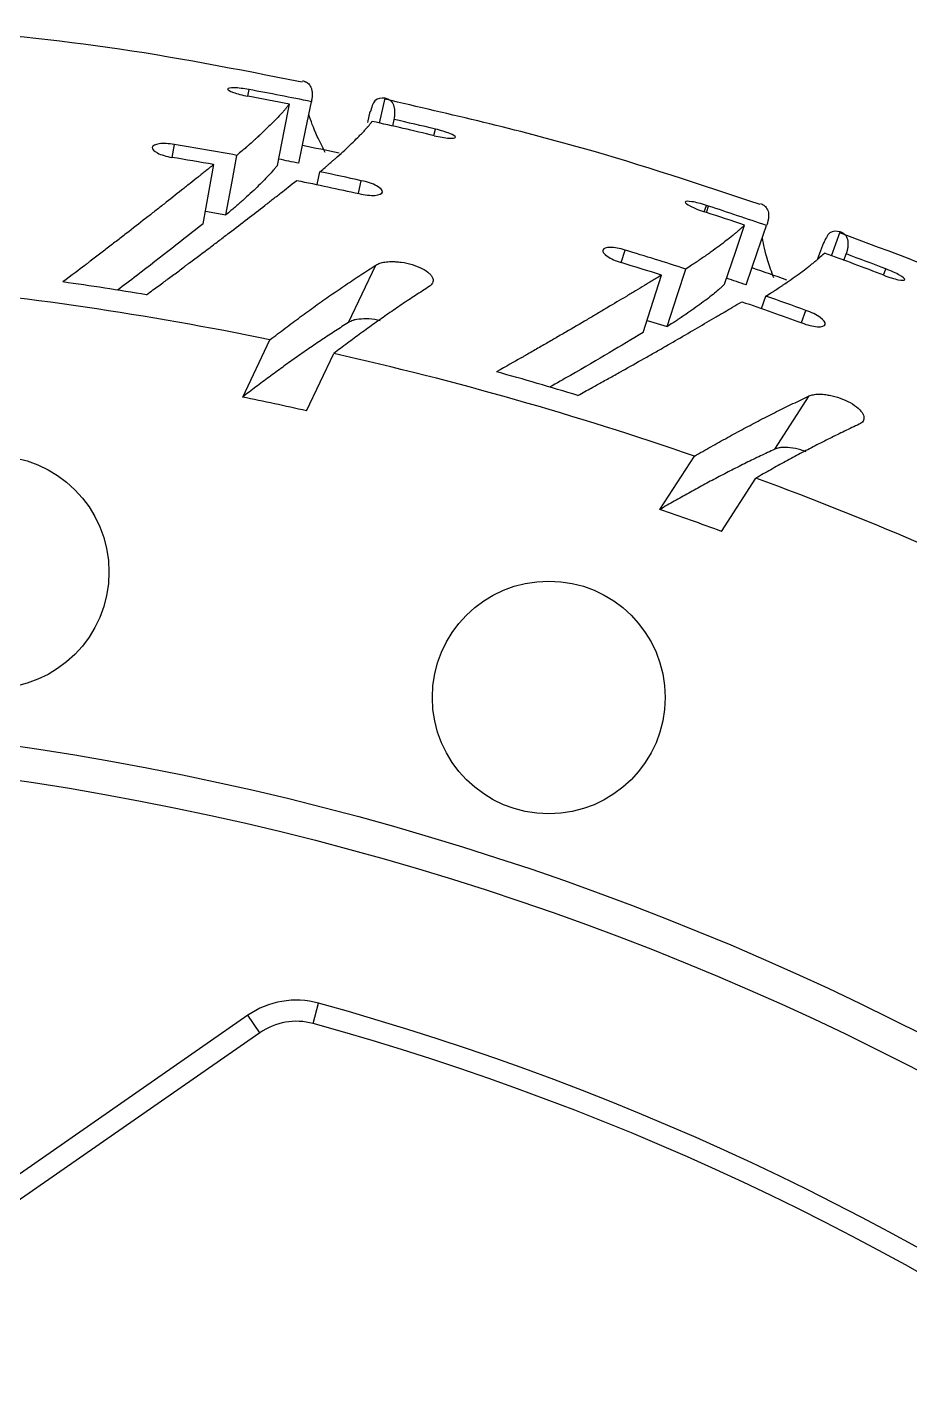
# Model space of a CAD drawing. Header units: millimetres. Extents: x 0 to 594, y 0 to 420.
# Drawn here: x 454.23 to 475.09, y 263.3 to 295.27 of the extents above; entities that cross this region are included whole.
import ezdxf

# ---------------------------------------------------------------- set-up
doc = ezdxf.new("R2010")
doc.units = ezdxf.units.MM

msp = doc.modelspace()

# ---------------------------------------------------------------- linework, layer by layer
at = {"color": 8, "linetype": 'Continuous', "lineweight": 25}
for p, q in [((459.449, 293.635), (459.477, 293.791)), ((462.562, 292.998), (462.693, 293.585)), ((463.843, 292.707), (463.879, 292.857)), ((457.661, 292.188), (457.712, 292.495)), ((470.233, 290.903), (470.282, 291.054)), ((470.289, 290.91), (470.331, 291.038)), ((473.237, 289.866), (473.443, 290.43)), ((468.272, 289.702), (468.362, 290)), ((474.469, 289.409), (474.524, 289.553))]:
    msp.add_line(p, q, dxfattribs=at)
at = {"color": 7, "linetype": 'Continuous', "lineweight": 25}
for p, q in [((462.332, 293.276), (462.274, 293.011)), ((462.87, 292.927), (462.905, 293.084)), ((461.087, 291.544), (461.152, 291.849)), ((462.063, 291.34), (462.129, 291.638)), ((458.444, 290.915), (458.93, 290.83)), ((470.331, 291.038), (470.282, 291.054)), ((470.282, 290.887), (470.233, 290.903)), ((473.045, 290.17), (472.909, 289.795)), ((461.829, 288.29), (462.475, 289.643)), ((473.532, 289.755), (473.588, 289.906)), ((471.585, 288.616), (471.688, 288.91)), ((472.525, 288.287), (472.63, 288.574)), ((468.881, 288.337), (469.352, 288.19)), ((459.326, 286.525), (459.971, 287.879)), ((460.833, 286.201), (461.479, 287.555)), ((471.895, 285.293), (472.712, 286.551)), ((469.183, 283.87), (470, 285.128)), ((470.635, 283.352), (471.452, 284.61)), ((460.988, 271.72), (461.121, 272.202)), ((459.448, 271.916), (452.858, 267.333)), ((459.733, 271.505), (459.448, 271.916)), ((459.733, 271.505), (453.144, 266.922))]:
    msp.add_line(p, q, dxfattribs=at)
at = {"color": 7, "linetype": 'Continuous', "lineweight": 25, "flags": 128}
for points in [[(460.655, 292.051), (460.82, 292.865), (460.95, 293.505)], [(460.145, 291.998), (460.305, 292.81), (460.431, 293.448)], [(458.93, 290.83), (459.075, 291.617), (459.189, 292.236)], [(458.391, 290.621), (458.531, 291.404), (458.641, 292.019)], [(470.71, 289.189), (470.975, 289.973), (471.183, 290.589)], [(471.222, 289.175), (471.492, 289.961), (471.705, 290.578)], [(468.791, 288.053), (469.032, 288.811), (469.221, 289.406)], [(469.352, 288.19), (469.599, 288.951), (469.793, 289.55)]]:
    msp.add_lwpolyline(points, dxfattribs=at)
at = {"color": 7, "linetype": 'Continuous', "lineweight": 25}
for centre, radius in [((453.417, 282.39), 2.75), ((466.558, 279.427), 2.75), ((444, 210), 69), ((444, 210), 68.2)]:
    msp.add_circle(centre, radius, dxfattribs=at)
for centre, radius, start, end in [((444, 210), 85.208, 78.52588, 79.53454), ((444, 210), 85.05, 78.86091, 79.5346), ((444, 210), 85.05, 76.503, 77.51354), ((444, 210), 85.208, 76.50855, 77.181), ((444, 210), 83.627, 79.53519, 80.56289), ((444, 210), 84.15, 77.92414, 78.52676), ((444, 210), 83.315, 79.87917, 80.56687), ((444, 210), 83.724, 78.52588, 78.86092), ((444, 210), 83.627, 77.47978, 78.16492), ((444, 210), 85.208, 71.02588, 72), ((444, 210), 85.05, 71.36091, 72), ((444, 210), 83.627, 72.03519, 73.06289), ((444, 210), 83.315, 72.37917, 73.06687), ((444, 210), 85.05, 69.003, 70.01354), ((444, 210), 85.208, 69.00855, 69.681), ((444, 210), 83.724, 71.02588, 71.36092), ((444, 210), 84.15, 70.43262, 71.02504), ((444, 210), 79.5, 78.41045, 84.79934), ((444, 210), 80.015, 80.61088, 82.04301), ((444, 210), 83.627, 69.97978, 70.66492), ((444, 210), 79.5, 70.91045, 77.29934), ((444, 210), 80.015, 73.11088, 74.54301), ((443.354, 208.646), 79.5, 77.29934, 78.41045), ((444, 210), 79.5, 63.41045, 69.79934), ((443.183, 208.742), 79.5, 69.79934, 70.91045), ((460.59, 270.274), 2, 74.6109, 124.8165), ((444, 210), 64.515, 33.38911, 74.61089), ((460.59, 270.274), 1.5, 74.6109, 124.8165), ((444, 210), 64.015, 33.38911, 74.61089)]:
    msp.add_arc(centre, radius, start, end, dxfattribs=at)
for points, knots in [([(460.731, 293.967), (459.201, 294.267), (456.186, 294.86), (453.126, 295.134), (451.619, 295.268)], [0, 0, 0, 0, 0.507327, 1, 1, 1, 1]), ([(459.477, 293.791), (459.346, 293.815), (459.221, 293.83), (459.031, 293.836), (458.976, 293.826), (458.968, 293.785), (459.016, 293.755), (459.195, 293.691), (459.319, 293.659), (459.449, 293.635)], [0, 0, 0, 0, 0.25, 0.25, 0.5, 0.5, 0.75, 0.75, 1, 1, 1, 1]), ([(460.736, 293.999), (460.752, 293.996), (460.766, 293.992), (460.783, 293.986), (460.791, 293.984), (460.798, 293.981), (460.802, 293.979), (460.803, 293.979), (460.804, 293.978), (460.804, 293.978), (460.815, 293.974), (460.83, 293.967), (460.846, 293.957), (460.853, 293.952), (460.857, 293.949), (460.86, 293.947), (460.896, 293.92), (460.921, 293.886), (460.948, 293.824), (460.959, 293.791), (460.965, 293.746), (460.967, 293.723), (460.968, 293.712), (460.968, 293.705), (460.969, 293.702), (460.969, 293.683), (460.969, 293.661), (460.968, 293.634), (460.967, 293.621), (460.966, 293.614), (460.966, 293.611), (460.966, 293.609), (460.966, 293.608), (460.963, 293.586), (460.958, 293.553), (460.95, 293.505)], [0, 0, 0, 0, 0.0625, 0.0625, 0.09375, 0.109375, 0.117188, 0.121094, 0.121094, 0.125, 0.125, 0.1875, 0.21875, 0.234375, 0.234375, 0.25, 0.25, 0.5, 0.5, 0.625, 0.6875, 0.71875, 0.734375, 0.734375, 0.75, 0.75, 0.8125, 0.84375, 0.859375, 0.867188, 0.871094, 0.871094, 0.875, 0.875, 1, 1, 1, 1]), ([(462.693, 293.585), (462.602, 293.588), (462.434, 293.592), (462.369, 293.365), (462.339, 293.26)], [0, 0, 0, 0, 0.538811, 1, 1, 1, 1]), ([(471.55, 291.074), (470.154, 291.54), (467.24, 292.513), (464.247, 293.204), (462.688, 293.563)], [0, 0, 0, 0, 0.479143, 1, 1, 1, 1]), ([(462.905, 293.084), (462.91, 293.108), (462.913, 293.128), (462.917, 293.154), (462.918, 293.165), (462.92, 293.177), (462.92, 293.182), (462.92, 293.184), (462.921, 293.185), (462.921, 293.186), (462.922, 293.202), (462.924, 293.225), (462.924, 293.251), (462.924, 293.263), (462.924, 293.27), (462.924, 293.274), (462.922, 293.335), (462.913, 293.384), (462.886, 293.447), (462.87, 293.475), (462.846, 293.504), (462.832, 293.517), (462.826, 293.522), (462.822, 293.525), (462.82, 293.527), (462.809, 293.536), (462.795, 293.545), (462.779, 293.554), (462.77, 293.559), (462.766, 293.561), (462.764, 293.562), (462.763, 293.562), (462.762, 293.563), (462.747, 293.569), (462.725, 293.578), (462.693, 293.585)], [0, 0, 0, 0, 0.0625, 0.0625, 0.09375, 0.109375, 0.117187, 0.121094, 0.121094, 0.125, 0.125, 0.1875, 0.21875, 0.234375, 0.234375, 0.25, 0.25, 0.5, 0.5, 0.625, 0.6875, 0.71875, 0.734375, 0.734375, 0.75, 0.75, 0.8125, 0.84375, 0.859375, 0.867188, 0.871094, 0.871094, 0.875, 0.875, 1, 1, 1, 1]), ([(460.431, 293.448), (460.411, 293.423), (460.392, 293.4), (460.368, 293.37), (460.356, 293.357), (460.344, 293.342), (460.339, 293.336), (460.336, 293.333), (460.335, 293.331), (460.334, 293.33), (460.317, 293.31), (460.29, 293.279), (460.255, 293.241), (460.24, 293.224), (460.229, 293.212), (460.224, 293.206), (460.136, 293.111), (460.044, 293.016), (459.888, 292.864), (459.807, 292.786), (459.704, 292.69), (459.651, 292.642), (459.628, 292.621), (459.612, 292.606), (459.605, 292.6), (459.564, 292.563), (459.515, 292.519), (459.458, 292.468), (459.429, 292.443), (459.415, 292.431), (459.409, 292.425), (459.405, 292.422), (459.402, 292.42), (459.353, 292.376), (459.282, 292.317), (459.189, 292.236)], [0, 0, 0, 0, 0.0625, 0.0625, 0.09375, 0.109375, 0.117187, 0.121094, 0.121094, 0.125, 0.125, 0.1875, 0.21875, 0.234375, 0.234375, 0.25, 0.25, 0.5, 0.5, 0.625, 0.6875, 0.71875, 0.734375, 0.734375, 0.75, 0.75, 0.8125, 0.84375, 0.859375, 0.867188, 0.871094, 0.871094, 0.875, 0.875, 1, 1, 1, 1]), ([(461.278, 292.303), (461.21, 292.436), (461.019, 292.811), (460.94, 293.048), (460.888, 293.202)], [0, 0, 0, 0, 0.355667, 1, 1, 1, 1]), ([(461.152, 291.849), (461.198, 291.889), (461.239, 291.923), (461.292, 291.968), (461.316, 291.988), (461.34, 292.009), (461.352, 292.018), (461.356, 292.022), (461.359, 292.025), (461.36, 292.026), (461.395, 292.055), (461.443, 292.097), (461.5, 292.147), (461.525, 292.169), (461.541, 292.183), (461.55, 292.191), (461.682, 292.309), (461.797, 292.415), (461.951, 292.564), (462.025, 292.636), (462.103, 292.717), (462.141, 292.756), (462.157, 292.773), (462.167, 292.784), (462.172, 292.789), (462.199, 292.818), (462.229, 292.851), (462.261, 292.887), (462.276, 292.904), (462.284, 292.913), (462.287, 292.917), (462.289, 292.919), (462.291, 292.921), (462.315, 292.949), (462.348, 292.99), (462.389, 293.038)], [0, 0, 0, 0, 0.0625, 0.0625, 0.09375, 0.109375, 0.117188, 0.121094, 0.121094, 0.125, 0.125, 0.1875, 0.21875, 0.234375, 0.234375, 0.25, 0.25, 0.5, 0.5, 0.625, 0.6875, 0.71875, 0.734375, 0.734375, 0.75, 0.75, 0.8125, 0.84375, 0.859375, 0.867187, 0.871094, 0.871094, 0.875, 0.875, 1, 1, 1, 1]), ([(463.85, 292.701), (463.98, 292.67), (464.105, 292.649), (464.293, 292.635), (464.348, 292.643), (464.354, 292.685), (464.306, 292.717), (464.13, 292.789), (464.008, 292.826), (463.879, 292.857)], [0, 0, 0, 0, 0.25, 0.25, 0.5, 0.5, 0.75, 0.75, 1, 1, 1, 1]), ([(457.712, 292.495), (457.581, 292.517), (457.453, 292.522), (457.258, 292.496), (457.199, 292.466), (457.183, 292.385), (457.227, 292.337), (457.401, 292.248), (457.525, 292.21), (457.655, 292.189)], [0, 0, 0, 0, 0.25, 0.25, 0.5, 0.5, 0.75, 0.75, 1, 1, 1, 1]), ([(458.641, 292.019), (458.566, 291.96), (458.497, 291.905), (458.406, 291.831), (458.362, 291.796), (458.316, 291.759), (458.295, 291.742), (458.284, 291.733), (458.279, 291.73), (458.277, 291.727), (458.275, 291.726), (458.212, 291.675), (458.116, 291.6), (458.018, 291.521), (457.951, 291.468), (457.917, 291.441), (457.748, 291.307), (457.541, 291.143), (457.326, 290.974), (457.181, 290.861), (457.109, 290.804), (456.884, 290.628), (456.654, 290.449), (456.378, 290.236), (456.258, 290.143), (456.178, 290.082), (456.138, 290.051), (456.014, 289.956), (455.889, 289.86), (455.743, 289.749), (455.67, 289.693), (455.634, 289.665), (455.618, 289.654), (455.607, 289.646), (455.601, 289.641), (455.462, 289.535), (455.288, 289.405), (455.076, 289.244)], [0, 0, 0, 0, 0.0625, 0.0625, 0.09375, 0.109375, 0.117187, 0.121094, 0.123047, 0.123047, 0.125, 0.125, 0.1875, 0.21875, 0.21875, 0.25, 0.25, 0.375, 0.4375, 0.4375, 0.5, 0.5, 0.625, 0.6875, 0.71875, 0.71875, 0.75, 0.75, 0.8125, 0.84375, 0.859375, 0.867187, 0.871094, 0.871094, 0.875, 0.875, 1, 1, 1, 1]), ([(460.145, 291.997), (460.128, 291.976), (460.097, 291.939), (460.031, 291.861), (459.903, 291.72), (459.676, 291.49), (459.395, 291.231), (459.177, 291.039), (459.04, 290.923), (458.97, 290.864), (458.93, 290.83)], [0, 0, 0, 0, 0.072316, 0.124787, 0.249627, 0.499467, 0.749581, 0.874752, 0.92813, 1, 1, 1, 1]), ([(457.053, 288.943), (457.16, 289.022), (457.256, 289.093), (457.386, 289.188), (457.448, 289.233), (457.512, 289.281), (457.543, 289.303), (457.556, 289.313), (457.565, 289.319), (457.568, 289.321), (457.656, 289.387), (457.78, 289.479), (457.926, 289.588), (457.988, 289.634), (458.03, 289.666), (458.051, 289.682), (458.233, 289.818), (458.471, 289.997), (458.702, 290.172), (458.855, 290.288), (458.931, 290.347), (459.153, 290.516), (459.298, 290.627), (459.579, 290.844), (459.716, 290.95), (459.918, 291.107), (460.017, 291.184), (460.13, 291.271), (460.185, 291.315), (460.212, 291.336), (460.224, 291.345), (460.232, 291.351), (460.237, 291.355), (460.335, 291.432), (460.457, 291.53), (460.605, 291.644)], [0, 0, 0, 0, 0.0625, 0.0625, 0.09375, 0.109375, 0.117187, 0.121094, 0.121094, 0.125, 0.125, 0.1875, 0.21875, 0.234375, 0.234375, 0.25, 0.25, 0.375, 0.4375, 0.4375, 0.5, 0.5, 0.625, 0.625, 0.75, 0.75, 0.8125, 0.84375, 0.859375, 0.867188, 0.871094, 0.871094, 0.875, 0.875, 1, 1, 1, 1]), ([(462.072, 291.333), (462.208, 291.299), (462.345, 291.284), (462.557, 291.298), (462.621, 291.327), (462.635, 291.413), (462.585, 291.466), (462.396, 291.568), (462.265, 291.612), (462.129, 291.638)], [0, 0, 0, 0, 0.25, 0.25, 0.5, 0.5, 0.75, 0.75, 1, 1, 1, 1]), ([(470.282, 291.054), (470.155, 291.095), (470.032, 291.126), (469.845, 291.157), (469.789, 291.154), (469.776, 291.114), (469.82, 291.079), (469.989, 290.992), (470.107, 290.944), (470.233, 290.903)], [0, 0, 0, 0, 0.25, 0.25, 0.5, 0.5, 0.75, 0.75, 1, 1, 1, 1]), ([(471.557, 291.096), (471.573, 291.09), (471.586, 291.085), (471.602, 291.077), (471.609, 291.074), (471.616, 291.07), (471.62, 291.068), (471.621, 291.067), (471.622, 291.067), (471.622, 291.066), (471.632, 291.061), (471.646, 291.052), (471.66, 291.04), (471.667, 291.034), (471.671, 291.03), (471.673, 291.028), (471.705, 290.996), (471.726, 290.96), (471.744, 290.895), (471.75, 290.86), (471.751, 290.815), (471.75, 290.792), (471.75, 290.781), (471.749, 290.774), (471.749, 290.771), (471.747, 290.752), (471.744, 290.73), (471.739, 290.704), (471.736, 290.691), (471.735, 290.684), (471.734, 290.681), (471.734, 290.68), (471.733, 290.678), (471.728, 290.656), (471.719, 290.625), (471.705, 290.578)], [0, 0, 0, 0, 0.0625, 0.0625, 0.09375, 0.109375, 0.117188, 0.121094, 0.121094, 0.125, 0.125, 0.1875, 0.21875, 0.234375, 0.234375, 0.25, 0.25, 0.5, 0.5, 0.625, 0.6875, 0.71875, 0.734375, 0.734375, 0.75, 0.75, 0.8125, 0.84375, 0.859375, 0.867188, 0.871094, 0.871094, 0.875, 0.875, 1, 1, 1, 1]), ([(458.391, 290.621), (457.911, 290.24), (457.319, 289.769), (456.518, 289.163), (456.366, 289.048)], [0, 0, 0, 0, 0.810117, 1, 1, 1, 1]), ([(471.183, 290.589), (471.159, 290.567), (471.138, 290.547), (471.11, 290.521), (471.096, 290.509), (471.083, 290.496), (471.076, 290.49), (471.074, 290.488), (471.072, 290.486), (471.071, 290.485), (471.051, 290.467), (471.02, 290.44), (470.981, 290.407), (470.964, 290.392), (470.952, 290.382), (470.946, 290.377), (470.846, 290.294), (470.742, 290.212), (470.568, 290.081), (470.477, 290.014), (470.363, 289.933), (470.304, 289.892), (470.278, 289.874), (470.261, 289.862), (470.253, 289.856), (470.207, 289.825), (470.153, 289.788), (470.09, 289.745), (470.058, 289.724), (470.043, 289.713), (470.036, 289.709), (470.031, 289.706), (470.029, 289.704), (469.974, 289.668), (469.896, 289.618), (469.793, 289.55)], [0, 0, 0, 0, 0.0625, 0.0625, 0.09375, 0.109375, 0.117188, 0.121094, 0.121094, 0.125, 0.125, 0.1875, 0.21875, 0.234375, 0.234375, 0.25, 0.25, 0.5, 0.5, 0.625, 0.6875, 0.71875, 0.734375, 0.734375, 0.75, 0.75, 0.8125, 0.84375, 0.859375, 0.867187, 0.871094, 0.871094, 0.875, 0.875, 1, 1, 1, 1]), ([(471.874, 289.339), (471.824, 289.482), (471.683, 289.88), (471.635, 290.127), (471.604, 290.285)], [0, 0, 0, 0, 0.358053, 1, 1, 1, 1]), ([(473.443, 290.43), (473.354, 290.445), (473.187, 290.471), (473.093, 290.254), (473.049, 290.154)], [0, 0, 0, 0, 0.5388114, 1, 1, 1, 1]), ([(481.901, 286.793), (481.726, 286.884), (480.159, 287.699), (477.346, 288.94), (474.655, 289.949), (473.434, 290.407)], [0, 0, 0, 0, 0.064038, 0.575272, 1, 1, 1, 1]), ([(473.588, 289.906), (473.596, 289.929), (473.601, 289.949), (473.609, 289.973), (473.612, 289.984), (473.614, 289.995), (473.616, 290.001), (473.616, 290.003), (473.617, 290.004), (473.617, 290.004), (473.62, 290.02), (473.625, 290.043), (473.629, 290.069), (473.63, 290.08), (473.631, 290.088), (473.632, 290.092), (473.638, 290.152), (473.635, 290.202), (473.616, 290.268), (473.604, 290.298), (473.584, 290.33), (473.572, 290.344), (473.567, 290.35), (473.563, 290.354), (473.561, 290.356), (473.552, 290.366), (473.539, 290.377), (473.524, 290.389), (473.516, 290.394), (473.512, 290.396), (473.51, 290.398), (473.509, 290.398), (473.509, 290.399), (473.495, 290.407), (473.474, 290.419), (473.443, 290.43)], [0, 0, 0, 0, 0.0625, 0.0625, 0.09375, 0.109375, 0.117188, 0.121094, 0.121094, 0.125, 0.125, 0.1875, 0.21875, 0.234375, 0.234375, 0.25, 0.25, 0.5, 0.5, 0.625, 0.6875, 0.71875, 0.734375, 0.734375, 0.75, 0.75, 0.8125, 0.84375, 0.859375, 0.867188, 0.871094, 0.871094, 0.875, 0.875, 1, 1, 1, 1]), ([(468.362, 290), (468.235, 290.038), (468.109, 290.06), (467.912, 290.06), (467.85, 290.038), (467.823, 289.959), (467.861, 289.906), (468.022, 289.795), (468.139, 289.742), (468.266, 289.703)], [0, 0, 0, 0, 0.25, 0.25, 0.5, 0.5, 0.75, 0.75, 1, 1, 1, 1]), ([(459.971, 287.879), (460.091, 287.97), (460.33, 288.154), (460.687, 288.419), (461.045, 288.679), (461.403, 288.932), (461.761, 289.177), (462.119, 289.416), (462.356, 289.567), (462.475, 289.643)], [0, 0, 0, 0, 0.139688, 0.280438, 0.422245, 0.565107, 0.709021, 0.853985, 1, 1, 1, 1]), ([(462.475, 289.643), (462.489, 289.652), (462.517, 289.668), (462.567, 289.688), (462.624, 289.703), (462.686, 289.715), (462.755, 289.723), (462.841, 289.728), (462.947, 289.726), (463.115, 289.709), (463.334, 289.662), (463.574, 289.567), (463.719, 289.468), (463.79, 289.388), (463.82, 289.328), (463.83, 289.271), (463.818, 289.237), (463.812, 289.22)], [0, 0, 0, 0, 0.042912, 0.084762, 0.125973, 0.166988, 0.208257, 0.250222, 0.31297, 0.375442, 0.499538, 0.624102, 0.749015, 0.810992, 0.874566, 0.936996, 1, 1, 1, 1]), ([(471.688, 288.91), (471.74, 288.944), (471.784, 288.972), (471.842, 289.009), (471.869, 289.026), (471.896, 289.044), (471.909, 289.052), (471.914, 289.055), (471.917, 289.057), (471.918, 289.058), (471.956, 289.083), (472.01, 289.118), (472.073, 289.16), (472.1, 289.179), (472.118, 289.191), (472.128, 289.197), (472.275, 289.297), (472.402, 289.387), (472.574, 289.514), (472.657, 289.576), (472.745, 289.646), (472.787, 289.68), (472.805, 289.695), (472.817, 289.704), (472.823, 289.709), (472.853, 289.734), (472.887, 289.763), (472.924, 289.794), (472.941, 289.81), (472.95, 289.817), (472.953, 289.82), (472.956, 289.822), (472.957, 289.824), (472.986, 289.849), (473.023, 289.885), (473.07, 289.928)], [0, 0, 0, 0, 0.0625, 0.0625, 0.09375, 0.109375, 0.117187, 0.121094, 0.121094, 0.125, 0.125, 0.1875, 0.21875, 0.234375, 0.234375, 0.25, 0.25, 0.5, 0.5, 0.625, 0.6875, 0.71875, 0.734375, 0.734375, 0.75, 0.75, 0.8125, 0.84375, 0.859375, 0.867187, 0.871094, 0.871094, 0.875, 0.875, 1, 1, 1, 1]), ([(469.221, 289.406), (469.139, 289.357), (469.064, 289.312), (468.964, 289.251), (468.916, 289.222), (468.866, 289.191), (468.842, 289.177), (468.83, 289.17), (468.825, 289.167), (468.822, 289.165), (468.821, 289.164), (468.751, 289.122), (468.646, 289.059), (468.538, 288.994), (468.465, 288.95), (468.428, 288.927), (468.244, 288.817), (468.017, 288.682), (467.782, 288.542), (467.623, 288.448), (467.544, 288.401), (467.298, 288.256), (467.047, 288.109), (466.745, 287.934), (466.614, 287.858), (466.526, 287.807), (466.483, 287.782), (466.348, 287.704), (466.211, 287.625), (466.052, 287.534), (465.972, 287.488), (465.933, 287.465), (465.915, 287.456), (465.904, 287.449), (465.897, 287.445), (465.745, 287.358), (465.556, 287.252), (465.325, 287.121)], [0, 0, 0, 0, 0.0625, 0.0625, 0.09375, 0.109375, 0.117188, 0.121094, 0.123047, 0.123047, 0.125, 0.125, 0.1875, 0.21875, 0.21875, 0.25, 0.25, 0.375, 0.4375, 0.4375, 0.5, 0.5, 0.625, 0.6875, 0.71875, 0.71875, 0.75, 0.75, 0.8125, 0.84375, 0.859375, 0.867187, 0.871094, 0.871094, 0.875, 0.875, 1, 1, 1, 1]), ([(474.475, 289.403), (474.6, 289.355), (474.721, 289.318), (474.906, 289.28), (474.961, 289.281), (474.973, 289.321), (474.929, 289.358), (474.764, 289.453), (474.647, 289.506), (474.524, 289.553)], [0, 0, 0, 0, 0.25, 0.25, 0.5, 0.5, 0.75, 0.75, 1, 1, 1, 1]), ([(463.733, 289.137), (463.626, 289.068), (463.412, 288.931), (463.089, 288.715), (462.767, 288.495), (462.444, 288.268), (462.122, 288.036), (461.801, 287.799), (461.586, 287.636), (461.479, 287.555)], [0, 0, 0, 0, 0.145896, 0.290782, 0.434656, 0.577518, 0.719364, 0.860193, 1, 1, 1, 1]), ([(470.71, 289.189), (470.69, 289.17), (470.655, 289.137), (470.579, 289.068), (470.433, 288.945), (470.178, 288.746), (469.866, 288.526), (469.624, 288.364), (469.474, 288.268), (469.397, 288.218), (469.352, 288.189)], [0, 0, 0, 0, 0.0723163, 0.1247866, 0.2496273, 0.4994672, 0.7495811, 0.8747516, 0.9281304, 1, 1, 1, 1]), ([(467.246, 286.564), (467.362, 286.628), (467.467, 286.686), (467.608, 286.763), (467.674, 286.8), (467.745, 286.839), (467.779, 286.857), (467.793, 286.865), (467.802, 286.87), (467.805, 286.872), (467.901, 286.925), (468.036, 287), (468.195, 287.089), (468.263, 287.127), (468.308, 287.153), (468.332, 287.166), (468.53, 287.277), (468.789, 287.424), (469.041, 287.567), (469.208, 287.663), (469.291, 287.71), (469.533, 287.849), (469.691, 287.94), (469.998, 288.119), (470.148, 288.206), (470.369, 288.335), (470.477, 288.399), (470.6, 288.471), (470.66, 288.506), (470.69, 288.524), (470.703, 288.532), (470.712, 288.537), (470.717, 288.54), (470.825, 288.603), (470.958, 288.684), (471.12, 288.778)], [0, 0, 0, 0, 0.0625, 0.0625, 0.09375, 0.109375, 0.117188, 0.121094, 0.121094, 0.125, 0.125, 0.1875, 0.21875, 0.234375, 0.234375, 0.25, 0.25, 0.375, 0.4375, 0.4375, 0.5, 0.5, 0.625, 0.625, 0.75, 0.75, 0.8125, 0.84375, 0.859375, 0.867188, 0.871094, 0.871094, 0.875, 0.875, 1, 1, 1, 1]), ([(462.577, 288.326), (462.533, 288.336), (462.398, 288.369), (462.183, 288.378), (462.038, 288.362), (461.973, 288.347), (461.957, 288.343), (461.901, 288.327), (461.861, 288.306), (461.829, 288.29)], [0, 0, 0, 0, 0.14168, 0.439182, 0.718391, 0.72636, 0.742124, 0.79703, 1, 1, 1, 1]), ([(472.534, 288.278), (472.664, 288.227), (472.798, 288.194), (473.009, 288.181), (473.077, 288.201), (473.102, 288.284), (473.059, 288.343), (472.885, 288.469), (472.761, 288.529), (472.63, 288.574)], [0, 0, 0, 0, 0.25, 0.25, 0.5, 0.5, 0.75, 0.75, 1, 1, 1, 1]), ([(461.829, 288.29), (461.725, 288.223), (461.517, 288.091), (461.204, 287.883), (460.891, 287.671), (460.578, 287.452), (460.264, 287.228), (459.951, 286.999), (459.639, 286.765), (459.43, 286.605), (459.326, 286.525)], [0, 0, 0, 0, 0.127806, 0.254811, 0.381017, 0.506422, 0.631025, 0.754824, 0.877816, 1, 1, 1, 1]), ([(468.791, 288.053), (468.266, 287.737), (467.617, 287.348), (466.744, 286.852), (466.578, 286.757)], [0, 0, 0, 0, 0.810117, 1, 1, 1, 1]), ([(470, 285.128), (470.13, 285.203), (470.391, 285.354), (470.78, 285.57), (471.169, 285.781), (471.556, 285.985), (471.943, 286.182), (472.33, 286.372), (472.584, 286.491), (472.712, 286.551)], [0, 0, 0, 0, 0.1397118, 0.2804775, 0.4222928, 0.5651545, 0.7090603, 0.8540087, 1, 1, 1, 1]), ([(472.712, 286.551), (472.727, 286.557), (472.757, 286.569), (472.81, 286.582), (472.868, 286.591), (472.931, 286.594), (473, 286.593), (473.086, 286.586), (473.191, 286.57), (473.355, 286.532), (473.567, 286.457), (473.792, 286.332), (473.923, 286.215), (473.983, 286.125), (474.005, 286.063), (474.007, 286.005), (473.991, 285.972), (473.983, 285.956)], [0, 0, 0, 0, 0.042914, 0.084766, 0.125977, 0.166992, 0.20826, 0.250222, 0.31297, 0.375442, 0.499538, 0.624102, 0.749015, 0.810993, 0.874566, 0.936996, 1, 1, 1, 1]), ([(473.894, 285.884), (473.778, 285.83), (473.548, 285.722), (473.2, 285.55), (472.852, 285.374), (472.502, 285.191), (472.153, 285.003), (471.803, 284.81), (471.569, 284.676), (471.452, 284.61)], [0, 0, 0, 0, 0.145883, 0.290759, 0.434629, 0.57749, 0.719341, 0.860179, 1, 1, 1, 1]), ([(471.895, 285.293), (471.784, 285.24), (471.56, 285.136), (471.223, 284.972), (470.884, 284.801), (470.545, 284.626), (470.206, 284.445), (469.865, 284.258), (469.525, 284.067), (469.297, 283.936), (469.183, 283.87)], [0, 0, 0, 0, 0.127806, 0.254811, 0.381017, 0.506422, 0.631025, 0.754824, 0.877816, 1, 1, 1, 1]), ([(472.641, 285.231), (472.6, 285.247), (472.47, 285.297), (472.258, 285.334), (472.112, 285.338), (472.046, 285.331), (472.029, 285.329), (471.971, 285.32), (471.929, 285.305), (471.895, 285.293)], [0, 0, 0, 0, 0.14168, 0.439181, 0.718391, 0.726361, 0.742124, 0.797029, 1, 1, 1, 1])]:
    msp.add_open_spline(points, degree=3, knots=knots, dxfattribs=at)
for points in [[(460.605, 291.644), (461.095, 291.545), (461.584, 291.441), (462.072, 291.333)], [(463.812, 289.22), (463.797, 289.189), (463.771, 289.161), (463.733, 289.137)], [(471.12, 288.778), (471.593, 288.616), (472.064, 288.449), (472.534, 288.278)], [(473.983, 285.956), (473.964, 285.927), (473.934, 285.903), (473.894, 285.884)]]:
    msp.add_open_spline(points, degree=3, dxfattribs=at)

doc.saveas('drawing.dxf')
